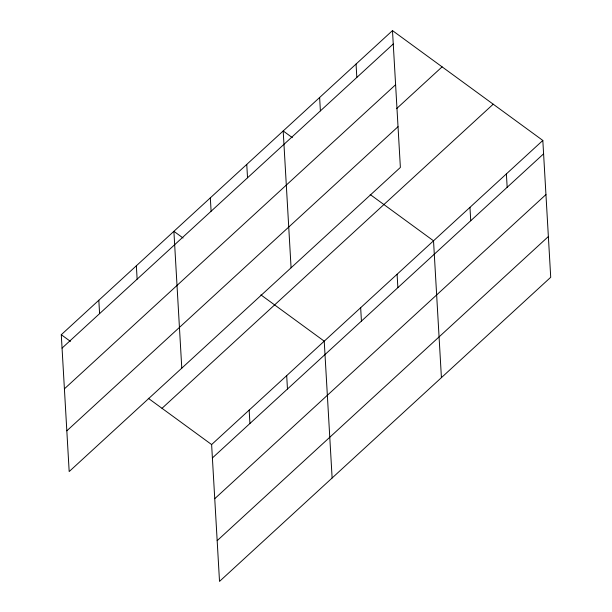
<?xml version="1.0" encoding="UTF-8"?>
<svg xmlns="http://www.w3.org/2000/svg" width="612" height="612" viewBox="0 0 612 612"><rect width="100%" height="100%" fill="white"/><g stroke="black" fill="none" stroke-linecap="round" stroke-linejoin="round"><path stroke-width="0.92" d="M392.483 30.6L400.378 167.436L69.179 471.554L61.284 334.718L392.483 30.6L542.821 140.446L550.716 277.282L219.517 581.4L211.622 444.564L148.28 398.282M62.057 348.106L393.256 43.988M64.405 388.842L395.604 84.731M396.561 108.668L442.101 66.853M66.83 430.817L398.029 126.699M162.012 408.311L493.211 104.201M211.622 444.564L542.821 140.446M212.395 457.952L543.594 153.841M214.743 498.688L545.942 194.578M217.168 540.664L548.367 236.546M292.352 137.654L283.188 130.96L291.082 267.796M370.183 194.524L433.526 240.807L441.42 377.642M183.057 238.007L173.892 231.313L181.787 368.156M260.888 294.877L324.23 341.167L332.125 478.003M61.284 334.718L70.449 341.404M506.392 173.9L507.164 187.295M469.962 207.353L470.727 220.741M397.096 274.26L397.869 287.648M356.054 64.053L356.827 77.441M360.667 307.714L361.432 321.101M319.625 97.507L320.397 110.894M286.699 375.63L287.464 389.018M246.758 164.414L247.531 177.801M249.16 410.094L249.933 423.489M210.329 197.86L211.102 211.255M136.361 265.784L137.134 279.171M98.823 300.247L99.595 313.642"/></g></svg>
